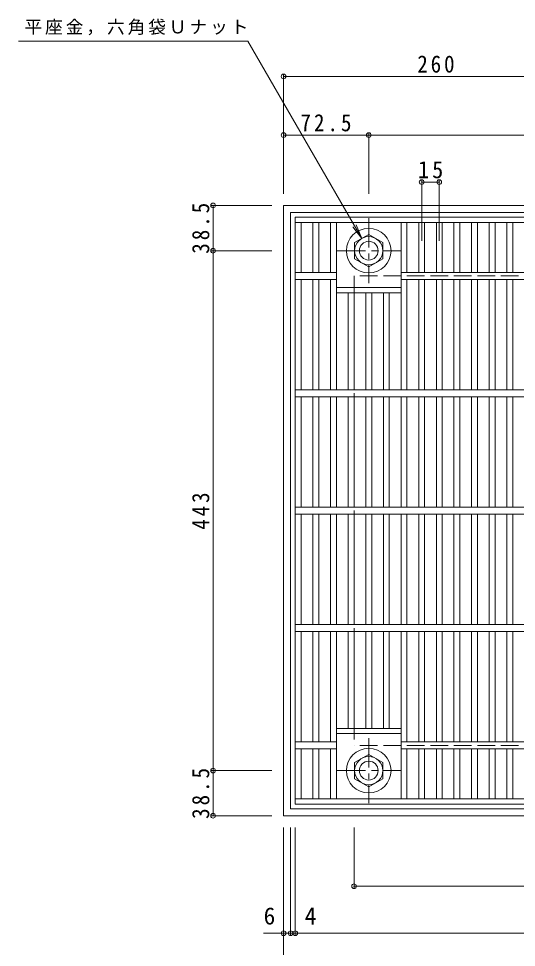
# Model space of a CAD drawing. Units: millimetres at full size, sheet at 1:5. Extents: x -900 to 798, y -688 to 624.
# Drawn here: x -900 to -477, y -232 to 559 of the extents above; entities that cross this region are included whole.
import ezdxf
from ezdxf.enums import TextEntityAlignment as Align

# ---------------------------------------------------------------- set-up
doc = ezdxf.new("R2010")
doc.units = ezdxf.units.MM
doc.header["$LTSCALE"] = 5
doc.header["$PDMODE"] = 32
doc.header["$PDSIZE"] = 4
doc.linetypes.add('CHAIN1', pattern=[8, 5, -1, 1, -1])
doc.linetypes.add('DASHED3', pattern=[4, 3, -1])
for name, color, linetype, lineweight in [('E-1', 2, 'Continuous', 9), ('E-2', 3, 'Continuous', 9), ('E-4', 7, 'Continuous', 9), ('E-5', 7, 'Continuous', 9)]:
    doc.layers.add(name, color=color, linetype=linetype, lineweight=lineweight)
doc.styles.add('ＭＳ ゴシック', font='')
doc.styles.get('ＭＳ ゴシック').set_extended_font_data('MS Gothic')

msp = doc.modelspace()

# ---------------------------------------------------------------- linework, layer by layer
at = {"layer": 'E-1'}
for p, q in [((-674.665, -120.251), (-674.665, 399.749)), ((-154.665, 399.749), (-674.665, 399.749)), ((-668.665, -114.251), (-668.665, 393.749)), ((-160.665, 393.749), (-668.665, 393.749)), ((-614.165, 368.177), (-602.165, 375.105)), ((-602.165, 375.105), (-590.165, 368.177)), ((-614.165, 354.32), (-614.165, 368.177)), ((-590.165, 368.177), (-590.165, 354.32)), ((-602.165, 347.392), (-614.165, 354.32)), ((-590.165, 354.32), (-602.165, 347.392)), ((-602.165, -67.896), (-614.165, -74.824)), ((-590.165, -74.824), (-602.165, -67.896)), ((-614.165, -74.824), (-614.165, -88.68)), ((-590.165, -88.68), (-590.165, -74.824)), ((-614.165, -88.68), (-602.165, -95.609)), ((-602.165, -95.609), (-590.165, -88.68)), ((-160.665, -114.251), (-668.665, -114.251)), ((-154.665, -120.251), (-674.665, -120.251))]:
    msp.add_line(p, q, dxfattribs=at)
at = {"layer": 'E-1', "linetype": 'CHAIN1'}
for p, q in [((-602.165, 388.886), (-602.165, 333.612)), ((-629.802, 361.249), (-574.529, 361.249)), ((-602.165, -54.116), (-602.165, -109.39)), ((-629.802, -81.753), (-574.529, -81.753))]:
    msp.add_line(p, q, dxfattribs=at)
at = {"layer": 'E-1', "linetype": 'DASHED3'}
for p, q in [((-214.665, 339.75), (-614.665, 339.75)), ((-614.665, 339.75), (-614.665, -60.252)), ((-214.665, -60.252), (-614.665, -60.252))]:
    msp.add_line(p, q, dxfattribs=at)
at = {"layer": 'E-1'}
for centre, radius in [((-602.165, 361.249), 19), ((-602.165, 361.249), 12), ((-602.165, 361.249), 8), ((-602.165, -81.753), 19), ((-602.165, -81.753), 12), ((-602.165, -81.753), 8)]:
    msp.add_circle(centre, radius, dxfattribs=at)
at = {"layer": 'E-2'}
for p, q in [((-664.665, 389.749), (-664.665, -110.251)), ((-664.665, 389.749), (-164.665, 389.749)), ((-664.665, 385.249), (-164.665, 385.249)), ((-659.665, 342.749), (-659.665, 385.249)), ((-649.665, 342.749), (-649.665, 385.249)), ((-644.665, 342.749), (-644.665, 385.249)), ((-634.665, 342.749), (-634.665, 385.249)), ((-629.665, 242.749), (-629.665, 385.249)), ((-574.665, 242.749), (-574.665, 385.249)), ((-569.665, 342.749), (-569.665, 385.249)), ((-559.665, 342.749), (-559.665, 385.249)), ((-554.665, 342.749), (-554.665, 385.249)), ((-544.665, 342.749), (-544.665, 385.249)), ((-539.665, 342.749), (-539.665, 385.249)), ((-529.665, 342.749), (-529.665, 385.249)), ((-524.665, 342.749), (-524.665, 385.249)), ((-514.665, 342.749), (-514.665, 385.249)), ((-509.665, 342.749), (-509.665, 385.249)), ((-499.665, 342.749), (-499.665, 385.249)), ((-494.665, 342.749), (-494.665, 385.249)), ((-484.665, 342.749), (-484.665, 385.249)), ((-479.665, 342.749), (-479.665, 385.249)), ((-629.665, 342.749), (-664.665, 342.749)), ((-254.665, 342.749), (-574.665, 342.749)), ((-629.665, 336.749), (-664.665, 336.749)), ((-659.665, 242.749), (-659.665, 336.749)), ((-649.665, 242.749), (-649.665, 336.749)), ((-644.665, 242.749), (-644.665, 336.749)), ((-634.665, 242.749), (-634.665, 336.749)), ((-254.665, 336.749), (-574.665, 336.749)), ((-569.665, 242.749), (-569.665, 336.749)), ((-559.665, 242.749), (-559.665, 336.749)), ((-554.665, 242.749), (-554.665, 336.749)), ((-544.665, 242.749), (-544.665, 336.749)), ((-539.665, 242.749), (-539.665, 336.749)), ((-529.665, 242.749), (-529.665, 336.749)), ((-524.665, 242.749), (-524.665, 336.749)), ((-514.665, 242.749), (-514.665, 336.749)), ((-509.665, 242.749), (-509.665, 336.749)), ((-499.665, 242.749), (-499.665, 336.749)), ((-494.665, 242.749), (-494.665, 336.749)), ((-484.665, 242.749), (-484.665, 336.749)), ((-479.665, 242.749), (-479.665, 336.749)), ((-629.665, 329.749), (-574.665, 329.749)), ((-629.665, 325.249), (-574.665, 325.249)), ((-619.665, 242.749), (-619.665, 325.249)), ((-614.665, 242.749), (-614.665, 325.249)), ((-604.665, 242.749), (-604.665, 325.249)), ((-599.665, 242.749), (-599.665, 325.249)), ((-589.665, 242.749), (-589.665, 325.249)), ((-584.665, 242.749), (-584.665, 325.249)), ((-164.665, 242.749), (-664.665, 242.749)), ((-164.665, 236.749), (-664.665, 236.749)), ((-659.665, 142.749), (-659.665, 236.749)), ((-649.665, 142.749), (-649.665, 236.749)), ((-644.665, 142.749), (-644.665, 236.749)), ((-634.665, 142.749), (-634.665, 236.749)), ((-629.665, 142.749), (-629.665, 236.749)), ((-619.665, 142.749), (-619.665, 236.749)), ((-614.665, 142.749), (-614.665, 236.749)), ((-604.665, 142.749), (-604.665, 236.749)), ((-599.665, 142.749), (-599.665, 236.749)), ((-589.665, 142.749), (-589.665, 236.749)), ((-584.665, 142.749), (-584.665, 236.749)), ((-574.665, 142.749), (-574.665, 236.749)), ((-569.665, 142.749), (-569.665, 236.749)), ((-559.665, 142.749), (-559.665, 236.749)), ((-554.665, 142.749), (-554.665, 236.749)), ((-544.665, 142.749), (-544.665, 236.749)), ((-539.665, 142.749), (-539.665, 236.749)), ((-529.665, 142.749), (-529.665, 236.749)), ((-524.665, 142.749), (-524.665, 236.749)), ((-514.665, 142.749), (-514.665, 236.749)), ((-509.665, 142.749), (-509.665, 236.749)), ((-499.665, 142.749), (-499.665, 236.749)), ((-494.665, 142.749), (-494.665, 236.749)), ((-484.665, 142.749), (-484.665, 236.749)), ((-479.665, 142.749), (-479.665, 236.749)), ((-164.665, 142.749), (-664.665, 142.749)), ((-164.665, 136.749), (-664.665, 136.749)), ((-659.665, 42.749), (-659.665, 136.749)), ((-649.665, 42.749), (-649.665, 136.749)), ((-644.665, 42.749), (-644.665, 136.749)), ((-634.665, 42.749), (-634.665, 136.749)), ((-629.665, 42.749), (-629.665, 136.749)), ((-619.665, 42.749), (-619.665, 136.749)), ((-614.665, 42.749), (-614.665, 136.749)), ((-604.665, 42.749), (-604.665, 136.749)), ((-599.665, 42.749), (-599.665, 136.749)), ((-589.665, 42.749), (-589.665, 136.749)), ((-584.665, 42.749), (-584.665, 136.749)), ((-574.665, 42.749), (-574.665, 136.749)), ((-569.665, 42.749), (-569.665, 136.749)), ((-559.665, 42.749), (-559.665, 136.749)), ((-554.665, 42.749), (-554.665, 136.749)), ((-544.665, 42.749), (-544.665, 136.749)), ((-539.665, 42.749), (-539.665, 136.749)), ((-529.665, 42.749), (-529.665, 136.749)), ((-524.665, 42.749), (-524.665, 136.749)), ((-514.665, 42.749), (-514.665, 136.749)), ((-509.665, 42.749), (-509.665, 136.749)), ((-499.665, 42.749), (-499.665, 136.749)), ((-494.665, 42.749), (-494.665, 136.749)), ((-484.665, 42.749), (-484.665, 136.749)), ((-479.665, 42.749), (-479.665, 136.749)), ((-164.665, 42.749), (-664.665, 42.749)), ((-164.665, 36.749), (-664.665, 36.749)), ((-659.665, -57.251), (-659.665, 36.749)), ((-649.665, -57.251), (-649.665, 36.749)), ((-644.665, -57.251), (-644.665, 36.749)), ((-634.665, -57.251), (-634.665, 36.749)), ((-629.665, -105.751), (-629.665, 36.749)), ((-619.665, -45.751), (-619.665, 36.749)), ((-614.665, 36.749), (-614.665, -45.751)), ((-604.665, -45.751), (-604.665, 36.749)), ((-599.665, -45.751), (-599.665, 36.749)), ((-589.665, -45.751), (-589.665, 36.749)), ((-584.665, -45.751), (-584.665, 36.749)), ((-574.665, -105.751), (-574.665, 36.749)), ((-569.665, -57.251), (-569.665, 36.749)), ((-559.665, -57.251), (-559.665, 36.749)), ((-554.665, -57.251), (-554.665, 36.749)), ((-544.665, -57.251), (-544.665, 36.749)), ((-539.665, -57.251), (-539.665, 36.749)), ((-529.665, -57.251), (-529.665, 36.749)), ((-524.665, -57.251), (-524.665, 36.749)), ((-514.665, -57.251), (-514.665, 36.749)), ((-509.665, -57.251), (-509.665, 36.749)), ((-499.665, -57.251), (-499.665, 36.749)), ((-494.665, -57.251), (-494.665, 36.749)), ((-484.665, -57.251), (-484.665, 36.749)), ((-479.665, -57.251), (-479.665, 36.749)), ((-574.665, -45.751), (-629.665, -45.751)), ((-574.665, -50.251), (-629.665, -50.251)), ((-629.665, -57.251), (-664.665, -57.251)), ((-629.665, -63.251), (-664.665, -63.251)), ((-659.665, -105.751), (-659.665, -63.251)), ((-649.665, -105.751), (-649.665, -63.251)), ((-644.665, -105.751), (-644.665, -63.251)), ((-634.665, -105.751), (-634.665, -63.251)), ((-254.665, -57.251), (-574.665, -57.251)), ((-254.665, -63.251), (-574.665, -63.251)), ((-569.665, -105.751), (-569.665, -63.251)), ((-559.665, -105.751), (-559.665, -63.251)), ((-554.665, -105.751), (-554.665, -63.251)), ((-544.665, -105.751), (-544.665, -63.251)), ((-539.665, -105.751), (-539.665, -63.251)), ((-529.665, -105.751), (-529.665, -63.251)), ((-524.665, -105.751), (-524.665, -63.251)), ((-514.665, -105.751), (-514.665, -63.251)), ((-509.665, -105.751), (-509.665, -63.251)), ((-499.665, -105.751), (-499.665, -63.251)), ((-494.665, -105.751), (-494.665, -63.251)), ((-484.665, -105.751), (-484.665, -63.251)), ((-479.665, -105.751), (-479.665, -63.251)), ((-164.665, -105.751), (-664.665, -105.751)), ((-164.665, -110.251), (-664.665, -110.251))]:
    msp.add_line(p, q, dxfattribs=at)
at = {"layer": 'E-4'}
for p, q in [((-674.665, 511.249), (-674.665, 409.749)), ((-674.665, 509.749), (-414.665, 509.749)), ((-602.165, 459.749), (-674.665, 459.749)), ((-602.165, 461.249), (-602.165, 409.749)), ((-227.165, 459.749), (-602.165, 459.749)), ((-557.135, 421.249), (-557.135, 369.749)), ((-557.135, 419.749), (-542.195, 419.749)), ((-542.195, 421.249), (-542.195, 369.749)), ((-736.165, 399.749), (-684.665, 399.749)), ((-734.665, 361.249), (-734.665, 399.749)), ((-736.165, 361.249), (-684.665, 361.249)), ((-734.665, -81.753), (-734.665, 361.249)), ((-736.165, -81.753), (-684.665, -81.753)), ((-734.665, -120.251), (-734.665, -81.753)), ((-736.165, -120.251), (-684.665, -120.251)), ((-674.665, -261.751), (-674.665, -130.251)), ((-668.665, -221.751), (-668.665, -130.251)), ((-664.665, -221.751), (-664.665, -130.251)), ((-614.665, -181.751), (-614.665, -130.251)), ((-614.665, -180.251), (-214.665, -180.251)), ((-674.665, -220.251), (-691.665, -220.251)), ((-674.665, -220.251), (-668.665, -220.251)), ((-668.665, -220.251), (-664.665, -220.251)), ((-664.665, -220.251), (-164.665, -220.251))]:
    msp.add_line(p, q, dxfattribs=at)
for p in [(-674.665, 509.749), (-674.665, 459.749), (-602.165, 459.749), (-557.135, 419.749), (-542.195, 419.749), (-734.665, 399.749), (-734.665, 361.249), (-734.665, -81.753), (-734.665, -120.251), (-614.665, -180.251), (-674.665, -220.251), (-668.665, -220.251), (-664.665, -220.251)]:
    msp.add_point(p, dxfattribs=at)
at = {"layer": 'E-5'}
for p, q in [((-705.115, 539.749), (-900.115, 539.749)), ((-705.115, 539.749), (-608.085, 371.687)), ((-608.085, 371.687), (-615.694, 381.604)), ((-608.085, 371.687), (-612.868, 383.236))]:
    msp.add_line(p, q, dxfattribs=at)

# ---------------------------------------------------------------- texts
at = {"layer": 'E-4', "color": 2, "style": 'ＭＳ ゴシック'}
for s, p in [('6', (-691.665, -217.251)), ('4', (-656.665, -217.251))]:
    msp.add_text(s, height=14.66, dxfattribs=at).set_placement(p, align=Align.BOTTOM_LEFT)
at = {"layer": 'E-4', "color": 2, "char_height": 14.66, "attachment_point": 7, "style": 'ＭＳ ゴシック'}
for s, insert in [('\\T1.27;\\W0.9;260', (-560.915, 512.749)), ('\\T1.28;\\W0.9;72.5', (-660.29, 462.749)), ('\\T1.27;\\W0.95;15', (-560.29, 422.749))]:
    msp.add_mtext(s, dxfattribs=dict(at, insert=insert))
at = {"layer": 'E-4', "color": 2, "char_height": 14.66, "attachment_point": 7, "rotation": 90, "style": 'ＭＳ ゴシック'}
for s, insert in [('\\T1.28;\\W0.9;38.5', (-737.665, 358.624)), ('\\T1.27;\\W0.9;443', (-737.665, 123.498)), ('\\T1.28;\\W0.9;38.5', (-737.665, -122.877))]:
    msp.add_mtext(s, dxfattribs=dict(at, insert=insert))
at = {"layer": 'E-5', "insert": (-895.115, 544.749), "char_height": 11, "attachment_point": 7, "style": 'ＭＳ ゴシック'}
msp.add_mtext('\\T1.17;平座金，六角袋Ｕナット', dxfattribs=at)

doc.saveas('drawing.dxf')
